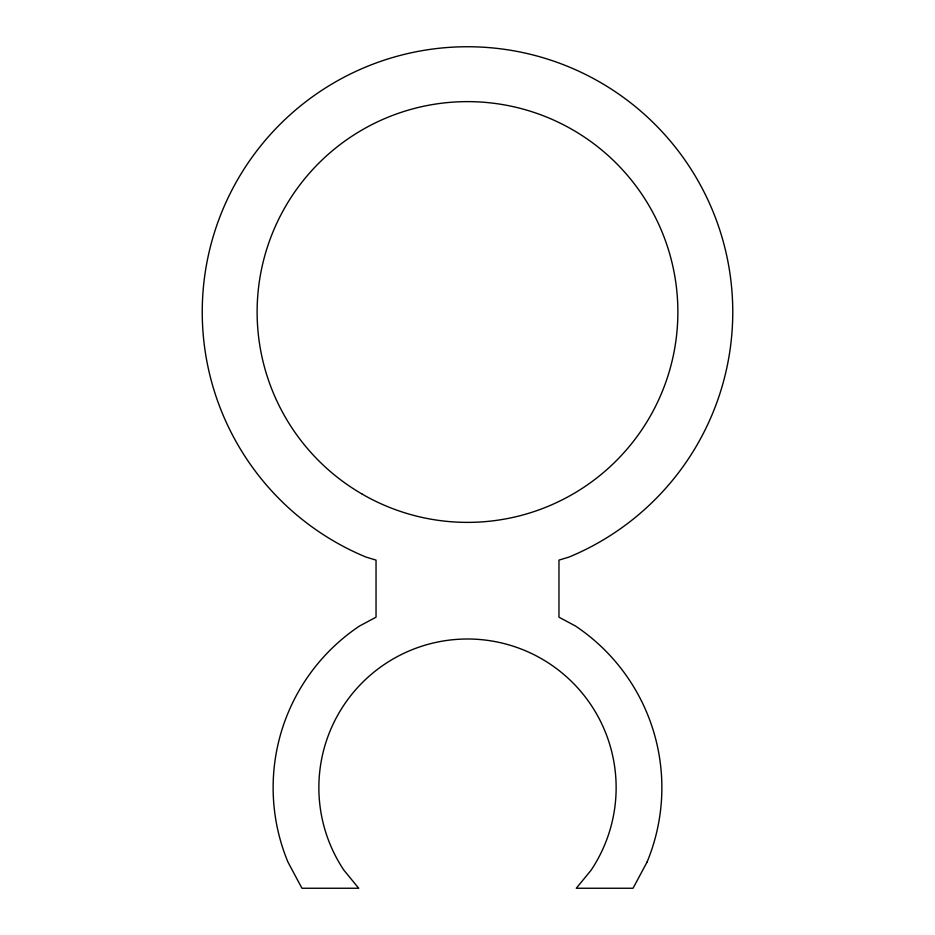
<?xml version="1.0" encoding="UTF-8"?>
<svg xmlns="http://www.w3.org/2000/svg" width="935" height="935" viewBox="0 0 935 935"><rect width="100%" height="100%" fill="white"/><g stroke="black" fill="none" stroke-linecap="round" stroke-linejoin="round"><path stroke-width="1.4" d="M647.078 862.012L633.053 888.25L576.287 888.25L591.084 870.216A148.63 148.63 0 0 0 565.5 675.888A148.63 148.63 0 0 0 369.5 675.888A148.63 148.63 0 0 0 343.916 870.216L358.713 888.25L301.947 888.25L287.922 862.012A194.363 194.363 0 0 1 359.519 626.029L376.034 617.193L376.034 560.112L365.994 557.073A265.26 265.26 0 0 1 257.055 150.523A265.26 265.26 0 0 1 677.945 150.523A265.26 265.26 0 0 1 569.006 557.073L558.966 560.112L558.966 617.193L575.481 626.029A194.363 194.363 0 0 1 647.078 862.012M362.312 494.194A210.375 210.375 0 0 0 677.875 312.009A210.375 210.375 0 0 0 362.312 129.813A210.375 210.375 0 0 0 362.312 494.194"/></g></svg>
